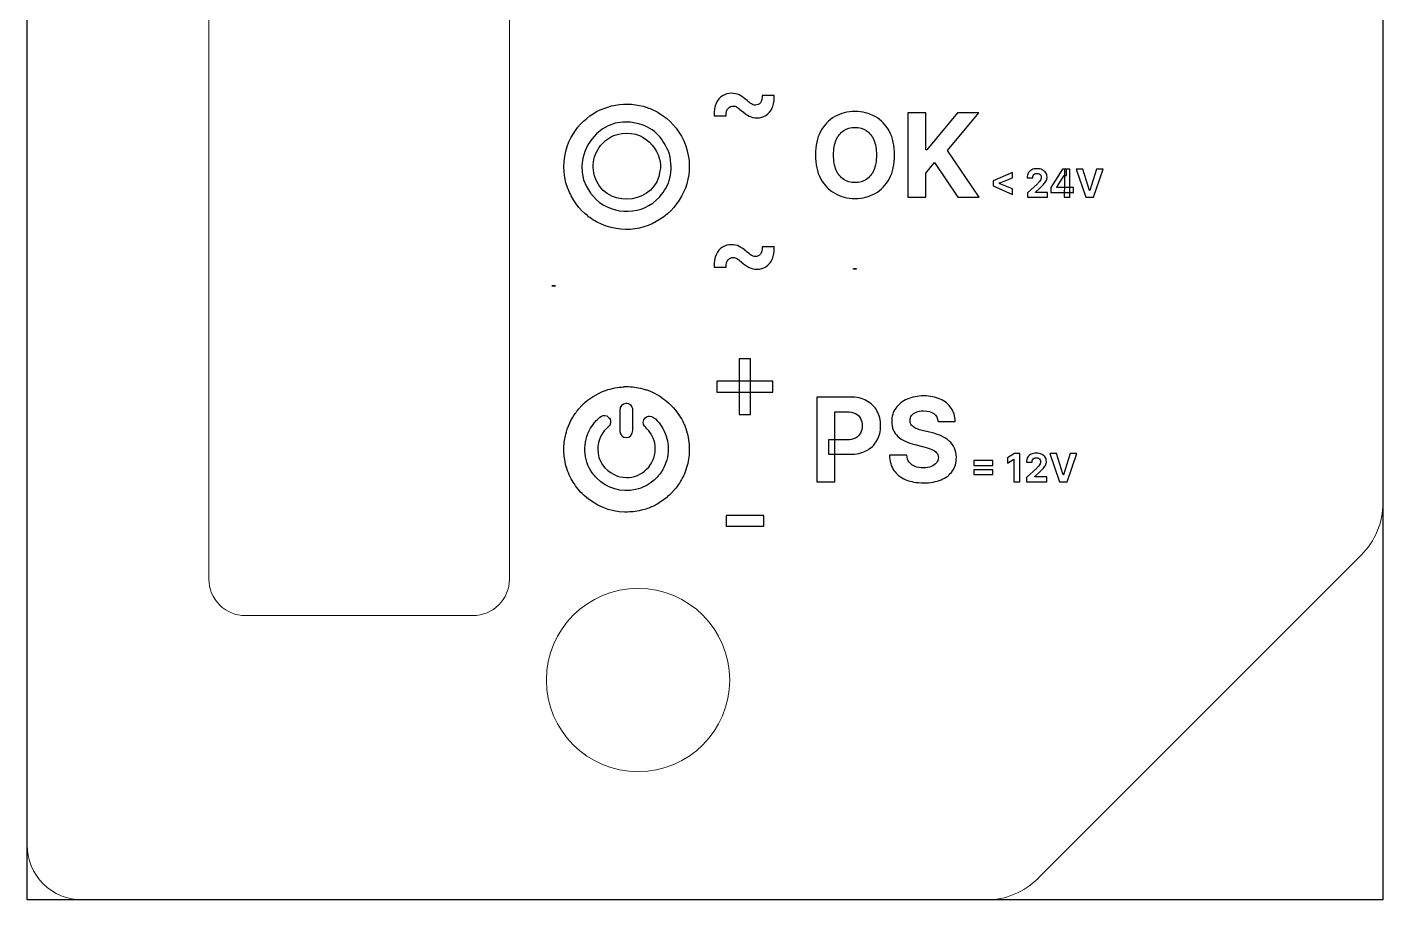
# Model space of a CAD drawing. Header units: millimetres. Extents: x -18 to 18, y -61 to 61.
# Drawn here: x -18.5 to 18.5, y -61 to -37.18 of the extents above; entities that cross this region are included whole.
import ezdxf

# ---------------------------------------------------------------- set-up
doc = ezdxf.new("R2010")
doc.units = ezdxf.units.MM
doc.header["$MEASUREMENT"] = 0
doc.header["$XCLIPFRAME"] = 0
doc.layers.add('Layer 1', color=7, linetype='Continuous')
picture_1 = doc.add_image_def('image3.jpg', size_in_pixel=(340, 70))
picture_2 = doc.add_image_def('image25.jpg', size_in_pixel=(515, 7))

msp = doc.modelspace()

# ---------------------------------------------------------------- linework, layer by layer
at = {"layer": 'Layer 1', "color": 2}
msp.add_open_spline([(18.4995, 61.0002), (18.4995, 61.0002), (-18.4996, 61.0002), (-18.4996, 61.0002), (-18.4996, 61.0002), (-18.4996, 61.0002), (-18.4996, -61.0002), (-18.4996, -61.0002), (-18.4996, -61.0002), (-18.4996, -61.0002), (18.4995, -61.0002), (18.4995, -61.0002), (18.4995, -61.0002), (18.4995, -61.0002), (18.4995, 61.0002), (18.4995, 61.0002)], degree=3, knots=[0, 0, 0, 0, 0.2, 0.2, 0.2, 0.2, 0.4, 0.4, 0.4, 0.4, 0.6, 0.6, 0.6, 0.6, 1, 1, 1, 1], dxfattribs=at)
at = {"layer": 'Layer 1', "lineweight": 5}
for points in [[(-18.4996, 59.5009), (-18.4996, 59.5009), (-18.4996, -59.4974), (-18.4996, -59.4974)], [(18.4995, -50.17), (18.4995, -50.17), (18.4995, 50.1733), (18.4995, 50.1733)], [(-13.5396, -21.3518), (-13.5396, -21.3518), (-13.5396, -52.2444), (-13.5396, -52.2444)], [(-5.3376, -52.2444), (-5.3376, -52.2444), (-5.3376, -21.3518), (-5.3376, -21.3518)], [(17.9139, -51.5846), (18.2878, -51.2106), (18.4995, -50.6992), (18.4995, -50.17)], [(9.0875, -60.4146), (9.0875, -60.4146), (17.9141, -51.5846), (17.9141, -51.5846)], [(-6.3356, -53.2426), (-5.7818, -53.2426), (-5.3372, -52.7946), (-5.3372, -52.2444)], [(-12.5375, -53.2426), (-12.5375, -53.2426), (-6.3356, -53.2426), (-6.3356, -53.2426)], [(7.673, -61.0002), (8.2022, -61.0002), (8.7137, -60.7886), (9.0877, -60.4146)], [(-17.0003, -61.0002), (-17.0003, -61.0002), (7.6729, -61.0002), (7.6729, -61.0002)]]:
    msp.add_open_spline(points, degree=3, dxfattribs=at)
at = {"layer": 'Layer 1'}
for points, knots in [([(-1.2758, -39.5126), (-1.3607, -39.4597), (-1.4739, -39.4102), (-1.58, -39.375), (-1.58, -39.375), (-2.132, -39.181), (-2.7795, -39.2974), (-3.2288, -39.671), (-3.2288, -39.671), (-3.4659, -39.8685), (-3.6392, -40.1014), (-3.7596, -40.4361), (-3.7596, -40.4361), (-3.8835, -40.7818), (-3.8799, -41.212), (-3.7526, -41.5608), (-3.7526, -41.5608), (-3.6535, -41.8396), (-3.4128, -42.2061), (-3.2042, -42.3189), (-3.2042, -42.3189), (-3.1899, -42.3436), (-3.2218, -42.3118), (-3.1758, -42.3542), (-3.1758, -42.3542), (-3.1015, -42.4213), (-2.9175, -42.5161), (-2.8255, -42.5585), (-2.8255, -42.5585), (-1.4138, -43.1754), (0.051, -41.723), (-0.5787, -40.2845), (-0.5787, -40.2845), (-0.752, -39.9356), (-0.936, -39.7169), (-1.2758, -39.5126)], [0, 0, 0, 0, 0.1, 0.1, 0.1, 0.1, 0.2, 0.2, 0.2, 0.2, 0.3, 0.3, 0.3, 0.3, 0.4, 0.4, 0.4, 0.4, 0.5, 0.5, 0.5, 0.5, 0.6, 0.6, 0.6, 0.6, 0.7, 0.7, 0.7, 0.7, 0.8, 0.8, 0.8, 0.8, 1, 1, 1, 1]), ([(0.2528, -39.6014), (0.249, -39.4646), (0.267, -39.351), (0.3069, -39.26), (0.3069, -39.26), (0.3474, -39.169), (0.4038, -39.1009), (0.476, -39.0557), (0.476, -39.0557), (0.5489, -39.0098), (0.6324, -38.9869), (0.7264, -38.9869), (0.7264, -38.9869), (0.7992, -38.9869), (0.8676, -39.0025), (0.9314, -39.0332), (0.9314, -39.0332), (0.9953, -39.0636), (1.0686, -39.115), (1.1513, -39.1877), (1.1513, -39.1877), (1.1988, -39.2282), (1.2378, -39.2589), (1.2686, -39.279), (1.2686, -39.279), (1.2994, -39.2996), (1.3348, -39.3094), (1.3746, -39.3094), (1.3746, -39.3094), (1.4317, -39.3094), (1.478, -39.2878), (1.5133, -39.2441), (1.5133, -39.2441), (1.5494, -39.1997), (1.5662, -39.133), (1.564, -39.0434), (1.564, -39.0434), (1.564, -39.0434), (1.891, -39.0434), (1.891, -39.0434), (1.891, -39.0434), (1.8948, -39.1796), (1.876, -39.2928), (1.8346, -39.3838), (1.8346, -39.3838), (1.794, -39.4749), (1.7373, -39.5433), (1.6644, -39.5892), (1.6644, -39.5892), (1.5914, -39.6342), (1.5092, -39.6569), (1.4174, -39.6569), (1.4174, -39.6569), (1.3422, -39.6569), (1.2724, -39.641), (1.2077, -39.6096), (1.2077, -39.6096), (1.143, -39.5778), (1.0705, -39.527), (0.9901, -39.4572), (0.9901, -39.4572), (0.9405, -39.4134), (0.9006, -39.3824), (0.8706, -39.3637), (0.8706, -39.3637), (0.8413, -39.345), (0.807, -39.3354), (0.768, -39.3354), (0.768, -39.3354), (0.7132, -39.3354), (0.6673, -39.356), (0.6305, -39.3976), (0.6305, -39.3976), (0.5944, -39.4381), (0.577, -39.5062), (0.5786, -39.6014), (0.5786, -39.6014), (0.5786, -39.6014), (0.2528, -39.6014), (0.2528, -39.6014)], [0, 0, 0, 0, 0.047619, 0.047619, 0.047619, 0.047619, 0.0952381, 0.0952381, 0.0952381, 0.0952381, 0.1428571, 0.1428571, 0.1428571, 0.1428571, 0.1904762, 0.1904762, 0.1904762, 0.1904762, 0.2380952, 0.2380952, 0.2380952, 0.2380952, 0.2857143, 0.2857143, 0.2857143, 0.2857143, 0.3333333, 0.3333333, 0.3333333, 0.3333333, 0.3809524, 0.3809524, 0.3809524, 0.3809524, 0.4285714, 0.4285714, 0.4285714, 0.4285714, 0.4761905, 0.4761905, 0.4761905, 0.4761905, 0.5238095, 0.5238095, 0.5238095, 0.5238095, 0.5714286, 0.5714286, 0.5714286, 0.5714286, 0.6190476, 0.6190476, 0.6190476, 0.6190476, 0.6666667, 0.6666667, 0.6666667, 0.6666667, 0.7142857, 0.7142857, 0.7142857, 0.7142857, 0.7619048, 0.7619048, 0.7619048, 0.7619048, 0.8095238, 0.8095238, 0.8095238, 0.8095238, 0.8571429, 0.8571429, 0.8571429, 0.8571429, 0.9047619, 0.9047619, 0.9047619, 0.9047619, 1, 1, 1, 1]), ([(-2.9706, -41.8854), (-3.9011, -41.0249), (-3.0414, -39.4668), (-1.803, -39.8192), (-1.803, -39.8192), (-1.3394, -39.9497), (-1.1448, -40.2386), (-0.975, -40.6196), (-0.975, -40.6196), (-0.8511, -41.1554), (-0.9574, -41.4973), (-1.2439, -41.8184), (-1.2439, -41.8184), (-1.6932, -42.3189), (-2.4859, -42.333), (-2.9706, -41.8854)], [0, 0, 0, 0, 0.2, 0.2, 0.2, 0.2, 0.4, 0.4, 0.4, 0.4, 0.6, 0.6, 0.6, 0.6, 1, 1, 1, 1]), ([(5.1749, -40.6708), (5.1749, -40.9226), (5.1271, -41.1368), (5.0317, -41.3136), (5.0317, -41.3136), (4.937, -41.49), (4.8077, -41.625), (4.6438, -41.7181), (4.6438, -41.7181), (4.4807, -41.8106), (4.2973, -41.8568), (4.0937, -41.8568), (4.0937, -41.8568), (3.8885, -41.8568), (3.7044, -41.8102), (3.5412, -41.717), (3.5412, -41.717), (3.3781, -41.624), (3.2492, -41.4889), (3.1545, -41.3121), (3.1545, -41.3121), (3.0598, -41.1357), (3.0124, -40.922), (3.0124, -40.6708), (3.0124, -40.6708), (3.0124, -40.4189), (3.0598, -40.2048), (3.1545, -40.028), (3.1545, -40.028), (3.2492, -39.8513), (3.3781, -39.7169), (3.5412, -39.6244), (3.5412, -39.6244), (3.7044, -39.5313), (3.8885, -39.4848), (4.0937, -39.4848), (4.0937, -39.4848), (4.2973, -39.4848), (4.4807, -39.5313), (4.6438, -39.6244), (4.6438, -39.6244), (4.8077, -39.7169), (4.937, -39.8513), (5.0317, -40.028), (5.0317, -40.028), (5.1271, -40.2048), (5.1749, -40.4189), (5.1749, -40.6708)], [0, 0, 0, 0, 0.0769231, 0.0769231, 0.0769231, 0.0769231, 0.1538462, 0.1538462, 0.1538462, 0.1538462, 0.2307692, 0.2307692, 0.2307692, 0.2307692, 0.3076923, 0.3076923, 0.3076923, 0.3076923, 0.3846154, 0.3846154, 0.3846154, 0.3846154, 0.4615385, 0.4615385, 0.4615385, 0.4615385, 0.5384615, 0.5384615, 0.5384615, 0.5384615, 0.6153846, 0.6153846, 0.6153846, 0.6153846, 0.6923077, 0.6923077, 0.6923077, 0.6923077, 0.7692308, 0.7692308, 0.7692308, 0.7692308, 0.8461538, 0.8461538, 0.8461538, 0.8461538, 1, 1, 1, 1]), ([(5.5366, -41.8254), (5.5366, -41.8254), (5.5366, -39.5161), (5.5366, -39.5161), (5.5366, -39.5161), (5.5366, -39.5161), (6.0247, -39.5161), (6.0247, -39.5161), (6.0247, -39.5161), (6.0247, -39.5161), (6.0247, -40.5342), (6.0247, -40.5342), (6.0247, -40.5342), (6.0247, -40.5342), (6.0551, -40.5342), (6.0551, -40.5342), (6.0551, -40.5342), (6.0551, -40.5342), (6.8862, -39.5161), (6.8862, -39.5161), (6.8862, -39.5161), (6.8862, -39.5161), (7.4713, -39.5161), (7.4713, -39.5161), (7.4713, -39.5161), (7.4713, -39.5161), (6.6145, -40.5501), (6.6145, -40.5501), (6.6145, -40.5501), (6.6145, -40.5501), (7.4815, -41.8254), (7.4815, -41.8254), (7.4815, -41.8254), (7.4815, -41.8254), (6.8974, -41.8254), (6.8974, -41.8254), (6.8974, -41.8254), (6.8974, -41.8254), (6.2649, -40.8761), (6.2649, -40.8761), (6.2649, -40.8761), (6.2649, -40.8761), (6.0247, -41.1692), (6.0247, -41.1692), (6.0247, -41.1692), (6.0247, -41.1692), (6.0247, -41.8254), (6.0247, -41.8254), (6.0247, -41.8254), (6.0247, -41.8254), (5.5366, -41.8254), (5.5366, -41.8254)], [0, 0, 0, 0, 0.0714286, 0.0714286, 0.0714286, 0.0714286, 0.1428571, 0.1428571, 0.1428571, 0.1428571, 0.2142857, 0.2142857, 0.2142857, 0.2142857, 0.2857143, 0.2857143, 0.2857143, 0.2857143, 0.3571429, 0.3571429, 0.3571429, 0.3571429, 0.4285714, 0.4285714, 0.4285714, 0.4285714, 0.5, 0.5, 0.5, 0.5, 0.5714286, 0.5714286, 0.5714286, 0.5714286, 0.6428571, 0.6428571, 0.6428571, 0.6428571, 0.7142857, 0.7142857, 0.7142857, 0.7142857, 0.7857143, 0.7857143, 0.7857143, 0.7857143, 0.8571429, 0.8571429, 0.8571429, 0.8571429, 1, 1, 1, 1]), ([(4.6799, -40.6708), (4.6799, -40.5078), (4.6555, -40.3702), (4.6066, -40.258), (4.6066, -40.258), (4.5586, -40.1462), (4.4905, -40.0612), (4.4026, -40.0033), (4.4026, -40.0033), (4.3146, -39.9454), (4.2117, -39.9165), (4.0937, -39.9165), (4.0937, -39.9165), (3.9757, -39.9165), (3.8726, -39.9454), (3.7848, -40.0033), (3.7848, -40.0033), (3.6968, -40.0612), (3.6284, -40.1462), (3.5796, -40.258), (3.5796, -40.258), (3.5314, -40.3702), (3.5074, -40.5078), (3.5074, -40.6708), (3.5074, -40.6708), (3.5074, -40.8337), (3.5314, -40.9713), (3.5796, -41.0836), (3.5796, -41.0836), (3.6284, -41.1953), (3.6968, -41.2804), (3.7848, -41.3382), (3.7848, -41.3382), (3.8726, -41.3961), (3.9757, -41.425), (4.0937, -41.425), (4.0937, -41.425), (4.2117, -41.425), (4.3146, -41.3961), (4.4026, -41.3382), (4.4026, -41.3382), (4.4905, -41.2804), (4.5586, -41.1953), (4.6066, -41.0836), (4.6066, -41.0836), (4.6555, -40.9713), (4.6799, -40.8337), (4.6799, -40.6708)], [0, 0, 0, 0, 0.0769231, 0.0769231, 0.0769231, 0.0769231, 0.1538462, 0.1538462, 0.1538462, 0.1538462, 0.2307692, 0.2307692, 0.2307692, 0.2307692, 0.3076923, 0.3076923, 0.3076923, 0.3076923, 0.3846154, 0.3846154, 0.3846154, 0.3846154, 0.4615385, 0.4615385, 0.4615385, 0.4615385, 0.5384615, 0.5384615, 0.5384615, 0.5384615, 0.6153846, 0.6153846, 0.6153846, 0.6153846, 0.6923077, 0.6923077, 0.6923077, 0.6923077, 0.7692308, 0.7692308, 0.7692308, 0.7692308, 0.8461538, 0.8461538, 0.8461538, 0.8461538, 1, 1, 1, 1]), ([(-1.2298, -41.1061), (-1.1342, -40.6972), (-1.534, -39.978), (-2.2735, -40.0837), (-2.2735, -40.0837), (-2.4964, -40.1154), (-2.6344, -40.2037), (-2.7583, -40.3197), (-2.7583, -40.3197), (-3.0166, -40.5526), (-3.1582, -40.9861), (-2.9564, -41.3914), (-2.9564, -41.3914), (-2.585, -42.1602), (-1.3288, -41.9802), (-1.2298, -41.1061)], [0, 0, 0, 0, 0.2, 0.2, 0.2, 0.2, 0.4, 0.4, 0.4, 0.4, 0.6, 0.6, 0.6, 0.6, 1, 1, 1, 1]), ([(8.7965, -41.8254), (8.7965, -41.8254), (8.7965, -41.708), (8.7965, -41.708), (8.7965, -41.708), (8.7965, -41.708), (9.0705, -41.4542), (9.0705, -41.4542), (9.0705, -41.4542), (9.0938, -41.4317), (9.1133, -41.4116), (9.1291, -41.3936), (9.1291, -41.3936), (9.1451, -41.3753), (9.1573, -41.3576), (9.1655, -41.3404), (9.1655, -41.3404), (9.1738, -41.323), (9.1779, -41.304), (9.1779, -41.2836), (9.1779, -41.2836), (9.1779, -41.2613), (9.1729, -41.2416), (9.1625, -41.2253), (9.1625, -41.2253), (9.1522, -41.2088), (9.1382, -41.1964), (9.1205, -41.1876), (9.1205, -41.1876), (9.1026, -41.1784), (9.0825, -41.1738), (9.0599, -41.1738), (9.0599, -41.1738), (9.0363, -41.1738), (9.0158, -41.1788), (8.9983, -41.1882), (8.9983, -41.1882), (8.9807, -41.1978), (8.9673, -41.2116), (8.9577, -41.2292), (8.9577, -41.2292), (8.9482, -41.2469), (8.9434, -41.268), (8.9434, -41.2928), (8.9434, -41.2928), (8.9434, -41.2928), (8.789, -41.2928), (8.789, -41.2928), (8.789, -41.2928), (8.789, -41.2422), (8.8003, -41.1985), (8.8231, -41.1614), (8.8231, -41.1614), (8.8459, -41.1244), (8.8779, -41.0958), (8.919, -41.0754), (8.919, -41.0754), (8.9601, -41.0553), (9.0074, -41.045), (9.0611, -41.045), (9.0611, -41.045), (9.1162, -41.045), (9.1642, -41.0549), (9.205, -41.0744), (9.205, -41.0744), (9.2461, -41.0937), (9.2781, -41.1205), (9.3009, -41.1548), (9.3009, -41.1548), (9.3237, -41.189), (9.335, -41.2285), (9.335, -41.2729), (9.335, -41.2729), (9.335, -41.3018), (9.3293, -41.3305), (9.3178, -41.3586), (9.3178, -41.3586), (9.3065, -41.3873), (9.2863, -41.4186), (9.2573, -41.4532), (9.2573, -41.4532), (9.2282, -41.4874), (9.1873, -41.5288), (9.1343, -41.5766), (9.1343, -41.5766), (9.1343, -41.5766), (9.0219, -41.6872), (9.0219, -41.6872), (9.0219, -41.6872), (9.0219, -41.6872), (9.0219, -41.6921), (9.0219, -41.6921), (9.0219, -41.6921), (9.0219, -41.6921), (9.3451, -41.6921), (9.3451, -41.6921), (9.3451, -41.6921), (9.3451, -41.6921), (9.3451, -41.8254), (9.3451, -41.8254), (9.3451, -41.8254), (9.3451, -41.8254), (8.7965, -41.8254), (8.7965, -41.8254)], [0, 0, 0, 0, 0.037037, 0.037037, 0.037037, 0.037037, 0.0740741, 0.0740741, 0.0740741, 0.0740741, 0.1111111, 0.1111111, 0.1111111, 0.1111111, 0.1481481, 0.1481481, 0.1481481, 0.1481481, 0.1851852, 0.1851852, 0.1851852, 0.1851852, 0.2222222, 0.2222222, 0.2222222, 0.2222222, 0.2592593, 0.2592593, 0.2592593, 0.2592593, 0.2962963, 0.2962963, 0.2962963, 0.2962963, 0.3333333, 0.3333333, 0.3333333, 0.3333333, 0.3703704, 0.3703704, 0.3703704, 0.3703704, 0.4074074, 0.4074074, 0.4074074, 0.4074074, 0.4444444, 0.4444444, 0.4444444, 0.4444444, 0.4814815, 0.4814815, 0.4814815, 0.4814815, 0.5185185, 0.5185185, 0.5185185, 0.5185185, 0.5555556, 0.5555556, 0.5555556, 0.5555556, 0.5925926, 0.5925926, 0.5925926, 0.5925926, 0.6296296, 0.6296296, 0.6296296, 0.6296296, 0.6666667, 0.6666667, 0.6666667, 0.6666667, 0.7037037, 0.7037037, 0.7037037, 0.7037037, 0.7407407, 0.7407407, 0.7407407, 0.7407407, 0.7777778, 0.7777778, 0.7777778, 0.7777778, 0.8148148, 0.8148148, 0.8148148, 0.8148148, 0.8518519, 0.8518519, 0.8518519, 0.8518519, 0.8888889, 0.8888889, 0.8888889, 0.8888889, 0.9259259, 0.9259259, 0.9259259, 0.9259259, 1, 1, 1, 1]), ([(9.435, -41.69), (9.435, -41.69), (9.435, -41.5618), (9.435, -41.5618), (9.435, -41.5618), (9.435, -41.5618), (9.7562, -41.0557), (9.7562, -41.0557), (9.7562, -41.0557), (9.7562, -41.0557), (9.8667, -41.0557), (9.8667, -41.0557), (9.8667, -41.0557), (9.8667, -41.0557), (9.8667, -41.233), (9.8667, -41.233), (9.8667, -41.233), (9.8667, -41.233), (9.8014, -41.233), (9.8014, -41.233), (9.8014, -41.233), (9.8014, -41.233), (9.5987, -41.5534), (9.5987, -41.5534), (9.5987, -41.5534), (9.5987, -41.5534), (9.5987, -41.5594), (9.5987, -41.5594), (9.5987, -41.5594), (9.5987, -41.5594), (10.0554, -41.5594), (10.0554, -41.5594), (10.0554, -41.5594), (10.0554, -41.5594), (10.0554, -41.69), (10.0554, -41.69), (10.0554, -41.69), (10.0554, -41.69), (9.435, -41.69), (9.435, -41.69)], [0, 0, 0, 0, 0.0909091, 0.0909091, 0.0909091, 0.0909091, 0.1818182, 0.1818182, 0.1818182, 0.1818182, 0.2727273, 0.2727273, 0.2727273, 0.2727273, 0.3636364, 0.3636364, 0.3636364, 0.3636364, 0.4545455, 0.4545455, 0.4545455, 0.4545455, 0.5454545, 0.5454545, 0.5454545, 0.5454545, 0.6363636, 0.6363636, 0.6363636, 0.6363636, 0.7272727, 0.7272727, 0.7272727, 0.7272727, 0.8181818, 0.8181818, 0.8181818, 0.8181818, 1, 1, 1, 1]), ([(9.8043, -41.8254), (9.8043, -41.8254), (9.8043, -41.6508), (9.8043, -41.6508), (9.8043, -41.6508), (9.8043, -41.6508), (9.8074, -41.594), (9.8074, -41.594), (9.8074, -41.594), (9.8074, -41.594), (9.8074, -41.0557), (9.8074, -41.0557), (9.8074, -41.0557), (9.8074, -41.0557), (9.9599, -41.0557), (9.9599, -41.0557), (9.9599, -41.0557), (9.9599, -41.0557), (9.9599, -41.8254), (9.9599, -41.8254), (9.9599, -41.8254), (9.9599, -41.8254), (9.8043, -41.8254), (9.8043, -41.8254)], [0, 0, 0, 0, 0.1428571, 0.1428571, 0.1428571, 0.1428571, 0.2857143, 0.2857143, 0.2857143, 0.2857143, 0.4285714, 0.4285714, 0.4285714, 0.4285714, 0.5714286, 0.5714286, 0.5714286, 0.5714286, 0.7142857, 0.7142857, 0.7142857, 0.7142857, 1, 1, 1, 1]), ([(10.3074, -41.0557), (10.3074, -41.0557), (10.4934, -41.6402), (10.4934, -41.6402), (10.4934, -41.6402), (10.4934, -41.6402), (10.5006, -41.6402), (10.5006, -41.6402), (10.5006, -41.6402), (10.5006, -41.6402), (10.687, -41.0557), (10.687, -41.0557), (10.687, -41.0557), (10.687, -41.0557), (10.8674, -41.0557), (10.8674, -41.0557), (10.8674, -41.0557), (10.8674, -41.0557), (10.6021, -41.8254), (10.6021, -41.8254), (10.6021, -41.8254), (10.6021, -41.8254), (10.3923, -41.8254), (10.3923, -41.8254), (10.3923, -41.8254), (10.3923, -41.8254), (10.1266, -41.0557), (10.1266, -41.0557), (10.1266, -41.0557), (10.1266, -41.0557), (10.3074, -41.0557), (10.3074, -41.0557)], [0, 0, 0, 0, 0.1111111, 0.1111111, 0.1111111, 0.1111111, 0.2222222, 0.2222222, 0.2222222, 0.2222222, 0.3333333, 0.3333333, 0.3333333, 0.3333333, 0.4444444, 0.4444444, 0.4444444, 0.4444444, 0.5555556, 0.5555556, 0.5555556, 0.5555556, 0.6666667, 0.6666667, 0.6666667, 0.6666667, 0.7777778, 0.7777778, 0.7777778, 0.7777778, 1, 1, 1, 1]), ([(7.8649, -41.5114), (7.8649, -41.5114), (7.8649, -41.3792), (7.8649, -41.3792), (7.8649, -41.3792), (7.8649, -41.3792), (8.3941, -41.1464), (8.3941, -41.1464), (8.3941, -41.1464), (8.3941, -41.1464), (8.3941, -41.2984), (8.3941, -41.2984), (8.3941, -41.2984), (8.3941, -41.2984), (8.0318, -41.4437), (8.0318, -41.4437), (8.0318, -41.4437), (8.0318, -41.4437), (8.0367, -41.436), (8.0367, -41.436), (8.0367, -41.436), (8.0367, -41.436), (8.0367, -41.4546), (8.0367, -41.4546), (8.0367, -41.4546), (8.0367, -41.4546), (8.0318, -41.4469), (8.0318, -41.4469), (8.0318, -41.4469), (8.0318, -41.4469), (8.3941, -41.5922), (8.3941, -41.5922), (8.3941, -41.5922), (8.3941, -41.5922), (8.3941, -41.7446), (8.3941, -41.7446), (8.3941, -41.7446), (8.3941, -41.7446), (7.8649, -41.5114), (7.8649, -41.5114)], [0, 0, 0, 0, 0.0909091, 0.0909091, 0.0909091, 0.0909091, 0.1818182, 0.1818182, 0.1818182, 0.1818182, 0.2727273, 0.2727273, 0.2727273, 0.2727273, 0.3636364, 0.3636364, 0.3636364, 0.3636364, 0.4545455, 0.4545455, 0.4545455, 0.4545455, 0.5454545, 0.5454545, 0.5454545, 0.5454545, 0.6363636, 0.6363636, 0.6363636, 0.6363636, 0.7272727, 0.7272727, 0.7272727, 0.7272727, 0.8181818, 0.8181818, 0.8181818, 0.8181818, 1, 1, 1, 1]), ([(0.2528, -43.7329), (0.249, -43.596), (0.267, -43.4821), (0.3069, -43.3914), (0.3069, -43.3914), (0.3474, -43.3004), (0.4038, -43.2322), (0.476, -43.1872), (0.476, -43.1872), (0.5489, -43.1413), (0.6324, -43.1184), (0.7264, -43.1184), (0.7264, -43.1184), (0.7992, -43.1184), (0.8676, -43.1338), (0.9314, -43.1645), (0.9314, -43.1645), (0.9953, -43.1949), (1.0686, -43.2461), (1.1513, -43.319), (1.1513, -43.319), (1.1988, -43.3596), (1.2378, -43.39), (1.2686, -43.4104), (1.2686, -43.4104), (1.2994, -43.4309), (1.3348, -43.4408), (1.3746, -43.4408), (1.3746, -43.4408), (1.4317, -43.4408), (1.478, -43.4193), (1.5133, -43.3756), (1.5133, -43.3756), (1.5494, -43.331), (1.5662, -43.2644), (1.564, -43.1748), (1.564, -43.1748), (1.564, -43.1748), (1.891, -43.1748), (1.891, -43.1748), (1.891, -43.1748), (1.8948, -43.3109), (1.876, -43.4242), (1.8346, -43.5152), (1.8346, -43.5152), (1.794, -43.6062), (1.7373, -43.6746), (1.6644, -43.7205), (1.6644, -43.7205), (1.5914, -43.7657), (1.5092, -43.7882), (1.4174, -43.7882), (1.4174, -43.7882), (1.3422, -43.7882), (1.2724, -43.7724), (1.2077, -43.7406), (1.2077, -43.7406), (1.143, -43.7092), (1.0705, -43.6585), (0.9901, -43.5886), (0.9901, -43.5886), (0.9405, -43.5449), (0.9006, -43.5138), (0.8706, -43.495), (0.8706, -43.495), (0.8413, -43.4761), (0.807, -43.4669), (0.768, -43.4669), (0.768, -43.4669), (0.7132, -43.4669), (0.6673, -43.4873), (0.6305, -43.5289), (0.6305, -43.5289), (0.5944, -43.5696), (0.577, -43.6373), (0.5786, -43.7329), (0.5786, -43.7329), (0.5786, -43.7329), (0.2528, -43.7329), (0.2528, -43.7329)], [0, 0, 0, 0, 0.047619, 0.047619, 0.047619, 0.047619, 0.0952381, 0.0952381, 0.0952381, 0.0952381, 0.1428571, 0.1428571, 0.1428571, 0.1428571, 0.1904762, 0.1904762, 0.1904762, 0.1904762, 0.2380952, 0.2380952, 0.2380952, 0.2380952, 0.2857143, 0.2857143, 0.2857143, 0.2857143, 0.3333333, 0.3333333, 0.3333333, 0.3333333, 0.3809524, 0.3809524, 0.3809524, 0.3809524, 0.4285714, 0.4285714, 0.4285714, 0.4285714, 0.4761905, 0.4761905, 0.4761905, 0.4761905, 0.5238095, 0.5238095, 0.5238095, 0.5238095, 0.5714286, 0.5714286, 0.5714286, 0.5714286, 0.6190476, 0.6190476, 0.6190476, 0.6190476, 0.6666667, 0.6666667, 0.6666667, 0.6666667, 0.7142857, 0.7142857, 0.7142857, 0.7142857, 0.7619048, 0.7619048, 0.7619048, 0.7619048, 0.8095238, 0.8095238, 0.8095238, 0.8095238, 0.8571429, 0.8571429, 0.8571429, 0.8571429, 0.9047619, 0.9047619, 0.9047619, 0.9047619, 1, 1, 1, 1]), ([(0.9354, -47.7542), (0.9354, -47.7542), (0.9354, -46.2298), (0.9354, -46.2298), (0.9354, -46.2298), (0.9354, -46.2298), (1.2388, -46.2298), (1.2388, -46.2298), (1.2388, -46.2298), (1.2388, -46.2298), (1.2388, -47.7542), (1.2388, -47.7542), (1.2388, -47.7542), (1.2388, -47.7542), (0.9354, -47.7542), (0.9354, -47.7542)], [0, 0, 0, 0, 0.2, 0.2, 0.2, 0.2, 0.4, 0.4, 0.4, 0.4, 0.6, 0.6, 0.6, 0.6, 1, 1, 1, 1]), ([(0.3256, -47.1432), (0.3256, -47.1432), (0.3256, -46.8398), (0.3256, -46.8398), (0.3256, -46.8398), (0.3256, -46.8398), (1.8498, -46.8398), (1.8498, -46.8398), (1.8498, -46.8398), (1.8498, -46.8398), (1.8498, -47.1432), (1.8498, -47.1432), (1.8498, -47.1432), (1.8498, -47.1432), (0.3256, -47.1432), (0.3256, -47.1432)], [0, 0, 0, 0, 0.2, 0.2, 0.2, 0.2, 0.4, 0.4, 0.4, 0.4, 0.6, 0.6, 0.6, 0.6, 1, 1, 1, 1]), ([(-2.218, -47.0006), (-2.3791, -47.0081), (-2.5438, -47.0373), (-2.7158, -47.096), (-2.7158, -47.096), (-2.939, -47.1728), (-3.1879, -47.3301), (-3.3526, -47.4984), (-3.3526, -47.4984), (-3.3526, -47.4984), (-3.4514, -47.6081), (-3.4514, -47.6081), (-3.4514, -47.6081), (-3.466, -47.6265), (-3.4807, -47.6409), (-3.4954, -47.6632), (-3.4954, -47.6632), (-3.5136, -47.6886), (-3.5246, -47.696), (-3.5392, -47.7253), (-3.5392, -47.7253), (-3.5539, -47.751), (-3.5648, -47.7581), (-3.5795, -47.7838), (-3.5795, -47.7838), (-3.6747, -47.9376), (-3.7624, -48.1094), (-3.7991, -48.289), (-3.7991, -48.289), (-3.8247, -48.4061), (-3.8503, -48.5193), (-3.8503, -48.6588), (-3.8503, -48.6588), (-3.8503, -48.8746), (-3.8467, -48.9109), (-3.8027, -49.116), (-3.8027, -49.116), (-3.7735, -49.2624), (-3.6966, -49.4309), (-3.6234, -49.559), (-3.6234, -49.559), (-3.5575, -49.6722), (-3.4404, -49.8261), (-3.3526, -49.9138), (-3.3526, -49.9138), (-3.3306, -49.9357), (-3.3196, -49.9432), (-3.2978, -49.9616), (-3.2978, -49.9616), (-3.0012, -50.236), (-2.5914, -50.4152), (-2.1887, -50.4152), (-2.1887, -50.4152), (-1.9728, -50.4152), (-1.9362, -50.4117), (-1.7312, -50.3676), (-1.7312, -50.3676), (-1.6838, -50.3566), (-1.6215, -50.3382), (-1.5703, -50.32), (-1.5703, -50.32), (-1.4751, -50.2872), (-1.3726, -50.236), (-1.2884, -50.1884), (-1.2884, -50.1884), (-1.1896, -50.1298), (-1.0688, -50.0454), (-0.9883, -49.965), (-0.9883, -49.965), (-0.9664, -49.9466), (-0.9518, -49.9357), (-0.9298, -49.9138), (-0.9298, -49.9138), (-0.9078, -49.892), (-0.9006, -49.881), (-0.8822, -49.8589), (-0.8822, -49.8589), (-0.8603, -49.837), (-0.853, -49.8261), (-0.831, -49.8042), (-0.831, -49.8042), (-0.7871, -49.7492), (-0.7395, -49.6906), (-0.6992, -49.6285), (-0.6992, -49.6285), (-0.6151, -49.4892), (-0.5455, -49.365), (-0.5016, -49.2037), (-0.5016, -49.2037), (-0.4576, -49.0464), (-0.432, -48.9), (-0.4284, -48.7536), (-0.4284, -48.7536), (-0.4284, -48.7536), (-0.4284, -48.6294), (-0.4284, -48.6294), (-0.4284, -48.6294), (-0.4356, -48.4682), (-0.465, -48.3034), (-0.5235, -48.1317), (-0.5235, -48.1317), (-0.5419, -48.0766), (-0.5638, -48.0364), (-0.5858, -47.9853), (-0.5858, -47.9853), (-0.6114, -47.9228), (-0.659, -47.846), (-0.6955, -47.7873), (-0.6955, -47.7873), (-0.6955, -47.7873), (-0.7395, -47.7253), (-0.7395, -47.7253), (-0.7395, -47.7253), (-0.8274, -47.5937), (-0.97, -47.4473), (-1.0944, -47.352), (-1.0944, -47.352), (-1.2372, -47.2458), (-1.391, -47.1506), (-1.563, -47.092), (-1.563, -47.092), (-1.5922, -47.081), (-1.6106, -47.0737), (-1.6398, -47.0666), (-1.6398, -47.0666), (-1.7971, -47.0225), (-1.9435, -46.9972), (-2.0899, -46.9933), (-2.0899, -46.9933), (-2.0899, -46.9933), (-2.218, -46.9933), (-2.218, -46.9933), (-2.218, -46.9933), (-2.218, -46.9933), (-2.218, -47.0006), (-2.218, -47.0006)], [0, 0, 0, 0, 0.0285714, 0.0285714, 0.0285714, 0.0285714, 0.0571429, 0.0571429, 0.0571429, 0.0571429, 0.0857143, 0.0857143, 0.0857143, 0.0857143, 0.1142857, 0.1142857, 0.1142857, 0.1142857, 0.1428571, 0.1428571, 0.1428571, 0.1428571, 0.1714286, 0.1714286, 0.1714286, 0.1714286, 0.2, 0.2, 0.2, 0.2, 0.2285714, 0.2285714, 0.2285714, 0.2285714, 0.2571429, 0.2571429, 0.2571429, 0.2571429, 0.2857143, 0.2857143, 0.2857143, 0.2857143, 0.3142857, 0.3142857, 0.3142857, 0.3142857, 0.3428571, 0.3428571, 0.3428571, 0.3428571, 0.3714286, 0.3714286, 0.3714286, 0.3714286, 0.4, 0.4, 0.4, 0.4, 0.4285714, 0.4285714, 0.4285714, 0.4285714, 0.4571429, 0.4571429, 0.4571429, 0.4571429, 0.4857143, 0.4857143, 0.4857143, 0.4857143, 0.5142857, 0.5142857, 0.5142857, 0.5142857, 0.5428571, 0.5428571, 0.5428571, 0.5428571, 0.5714286, 0.5714286, 0.5714286, 0.5714286, 0.6, 0.6, 0.6, 0.6, 0.6285714, 0.6285714, 0.6285714, 0.6285714, 0.6571429, 0.6571429, 0.6571429, 0.6571429, 0.6857143, 0.6857143, 0.6857143, 0.6857143, 0.7142857, 0.7142857, 0.7142857, 0.7142857, 0.7428571, 0.7428571, 0.7428571, 0.7428571, 0.7714286, 0.7714286, 0.7714286, 0.7714286, 0.8, 0.8, 0.8, 0.8, 0.8285714, 0.8285714, 0.8285714, 0.8285714, 0.8571429, 0.8571429, 0.8571429, 0.8571429, 0.8857143, 0.8857143, 0.8857143, 0.8857143, 0.9142857, 0.9142857, 0.9142857, 0.9142857, 0.9428571, 0.9428571, 0.9428571, 0.9428571, 1, 1, 1, 1]), ([(3.053, -49.5865), (3.053, -49.5865), (3.053, -47.2772), (3.053, -47.2772), (3.053, -47.2772), (3.053, -47.2772), (3.964, -47.2772), (3.964, -47.2772), (3.964, -47.2772), (4.1392, -47.2772), (4.2883, -47.3108), (4.4115, -47.3778), (4.4115, -47.3778), (4.5349, -47.4437), (4.6289, -47.5358), (4.6935, -47.654), (4.6935, -47.654), (4.7589, -47.7712), (4.7915, -47.9066), (4.7915, -48.0597), (4.7915, -48.0597), (4.7915, -48.2132), (4.7585, -48.3482), (4.6923, -48.4657), (4.6923, -48.4657), (4.6262, -48.5829), (4.5303, -48.6742), (4.4049, -48.7394), (4.4049, -48.7394), (4.2801, -48.8052), (4.129, -48.8376), (3.9516, -48.8376), (3.9516, -48.8376), (3.9516, -48.8376), (3.371, -48.8376), (3.371, -48.8376), (3.371, -48.8376), (3.371, -48.8376), (3.371, -48.4464), (3.371, -48.4464), (3.371, -48.4464), (3.371, -48.4464), (3.8726, -48.4464), (3.8726, -48.4464), (3.8726, -48.4464), (3.9666, -48.4464), (4.0441, -48.4305), (4.1049, -48.398), (4.1049, -48.398), (4.1666, -48.3649), (4.2125, -48.3193), (4.2425, -48.2614), (4.2425, -48.2614), (4.2733, -48.2029), (4.2887, -48.1356), (4.2887, -48.0597), (4.2887, -48.0597), (4.2887, -47.9832), (4.2733, -47.9161), (4.2425, -47.8589), (4.2425, -47.8589), (4.2125, -47.8012), (4.1666, -47.7564), (4.1049, -47.7249), (4.1049, -47.7249), (4.0433, -47.6925), (3.9652, -47.6766), (3.8705, -47.6766), (3.8705, -47.6766), (3.8705, -47.6766), (3.5412, -47.6766), (3.5412, -47.6766), (3.5412, -47.6766), (3.5412, -47.6766), (3.5412, -49.5865), (3.5412, -49.5865), (3.5412, -49.5865), (3.5412, -49.5865), (3.053, -49.5865), (3.053, -49.5865)], [0, 0, 0, 0, 0.047619, 0.047619, 0.047619, 0.047619, 0.0952381, 0.0952381, 0.0952381, 0.0952381, 0.1428571, 0.1428571, 0.1428571, 0.1428571, 0.1904762, 0.1904762, 0.1904762, 0.1904762, 0.2380952, 0.2380952, 0.2380952, 0.2380952, 0.2857143, 0.2857143, 0.2857143, 0.2857143, 0.3333333, 0.3333333, 0.3333333, 0.3333333, 0.3809524, 0.3809524, 0.3809524, 0.3809524, 0.4285714, 0.4285714, 0.4285714, 0.4285714, 0.4761905, 0.4761905, 0.4761905, 0.4761905, 0.5238095, 0.5238095, 0.5238095, 0.5238095, 0.5714286, 0.5714286, 0.5714286, 0.5714286, 0.6190476, 0.6190476, 0.6190476, 0.6190476, 0.6666667, 0.6666667, 0.6666667, 0.6666667, 0.7142857, 0.7142857, 0.7142857, 0.7142857, 0.7619048, 0.7619048, 0.7619048, 0.7619048, 0.8095238, 0.8095238, 0.8095238, 0.8095238, 0.8571429, 0.8571429, 0.8571429, 0.8571429, 0.9047619, 0.9047619, 0.9047619, 0.9047619, 1, 1, 1, 1]), ([(6.3613, -47.9416), (6.3523, -47.8505), (6.3135, -47.7796), (6.2451, -47.7294), (6.2451, -47.7294), (6.1767, -47.679), (6.0839, -47.654), (5.9667, -47.654), (5.9667, -47.654), (5.887, -47.654), (5.8198, -47.6653), (5.7649, -47.6876), (5.7649, -47.6876), (5.7099, -47.7094), (5.6679, -47.7401), (5.6386, -47.7789), (5.6386, -47.7789), (5.6101, -47.8181), (5.5957, -47.8625), (5.5957, -47.9118), (5.5957, -47.9118), (5.5942, -47.9536), (5.6029, -47.9894), (5.6217, -48.0202), (5.6217, -48.0202), (5.6413, -48.0512), (5.6679, -48.0777), (5.7018, -48.1002), (5.7018, -48.1002), (5.7355, -48.1221), (5.7746, -48.1412), (5.819, -48.1577), (5.819, -48.1577), (5.8634, -48.1737), (5.9107, -48.187), (5.961, -48.1984), (5.961, -48.1984), (5.961, -48.1984), (6.1685, -48.2481), (6.1685, -48.2481), (6.1685, -48.2481), (6.2693, -48.2706), (6.3617, -48.3006), (6.4458, -48.3384), (6.4458, -48.3384), (6.5301, -48.3758), (6.603, -48.422), (6.6646, -48.477), (6.6646, -48.477), (6.7262, -48.5317), (6.7739, -48.5962), (6.8078, -48.6708), (6.8078, -48.6708), (6.8423, -48.7452), (6.8601, -48.8305), (6.8607, -48.9268), (6.8607, -48.9268), (6.8601, -49.068), (6.8239, -49.1906), (6.7525, -49.2944), (6.7525, -49.2944), (6.6819, -49.3974), (6.5797, -49.4776), (6.4458, -49.5346), (6.4458, -49.5346), (6.3129, -49.5908), (6.1523, -49.6189), (5.9645, -49.6189), (5.9645, -49.6189), (5.7781, -49.6189), (5.6157, -49.5904), (5.4774, -49.5333), (5.4774, -49.5333), (5.3398, -49.4761), (5.2323, -49.3918), (5.1549, -49.2796), (5.1549, -49.2796), (5.0782, -49.167), (5.0381, -49.0273), (5.0342, -48.8616), (5.0342, -48.8616), (5.0342, -48.8616), (5.5066, -48.8616), (5.5066, -48.8616), (5.5066, -48.8616), (5.5119, -48.9388), (5.5341, -49.0034), (5.5731, -49.0552), (5.5731, -49.0552), (5.613, -49.1064), (5.6661, -49.1452), (5.7322, -49.1713), (5.7322, -49.1713), (5.7991, -49.197), (5.8746, -49.2097), (5.9587, -49.2097), (5.9587, -49.2097), (6.0414, -49.2097), (6.1133, -49.1977), (6.1742, -49.1737), (6.1742, -49.1737), (6.2358, -49.1498), (6.2835, -49.1162), (6.3174, -49.0732), (6.3174, -49.0732), (6.3511, -49.0305), (6.3681, -48.9812), (6.3681, -48.9257), (6.3681, -48.9257), (6.3681, -48.874), (6.3526, -48.8301), (6.3218, -48.7949), (6.3218, -48.7949), (6.2918, -48.7596), (6.2474, -48.7296), (6.1887, -48.7046), (6.1887, -48.7046), (6.1309, -48.6798), (6.0599, -48.6573), (5.9757, -48.6372), (5.9757, -48.6372), (5.9757, -48.6372), (5.7243, -48.5741), (5.7243, -48.5741), (5.7243, -48.5741), (5.5295, -48.5264), (5.3759, -48.4524), (5.2631, -48.3518), (5.2631, -48.3518), (5.1503, -48.2509), (5.0943, -48.1154), (5.0951, -47.9446), (5.0951, -47.9446), (5.0943, -47.805), (5.1315, -47.6829), (5.2067, -47.5781), (5.2067, -47.5781), (5.2827, -47.4737), (5.3867, -47.3922), (5.5191, -47.3337), (5.5191, -47.3337), (5.6514, -47.2752), (5.8017, -47.2458), (5.9701, -47.2458), (5.9701, -47.2458), (6.1414, -47.2458), (6.291, -47.2752), (6.4187, -47.3337), (6.4187, -47.3337), (6.5474, -47.3922), (6.6473, -47.4737), (6.7187, -47.5781), (6.7187, -47.5781), (6.7901, -47.6829), (6.827, -47.804), (6.8293, -47.9416), (6.8293, -47.9416), (6.8293, -47.9416), (6.3613, -47.9416), (6.3613, -47.9416)], [0, 0, 0, 0, 0.0243902, 0.0243902, 0.0243902, 0.0243902, 0.0487805, 0.0487805, 0.0487805, 0.0487805, 0.0731707, 0.0731707, 0.0731707, 0.0731707, 0.097561, 0.097561, 0.097561, 0.097561, 0.1219512, 0.1219512, 0.1219512, 0.1219512, 0.1463415, 0.1463415, 0.1463415, 0.1463415, 0.1707317, 0.1707317, 0.1707317, 0.1707317, 0.195122, 0.195122, 0.195122, 0.195122, 0.2195122, 0.2195122, 0.2195122, 0.2195122, 0.2439024, 0.2439024, 0.2439024, 0.2439024, 0.2682927, 0.2682927, 0.2682927, 0.2682927, 0.2926829, 0.2926829, 0.2926829, 0.2926829, 0.3170732, 0.3170732, 0.3170732, 0.3170732, 0.3414634, 0.3414634, 0.3414634, 0.3414634, 0.3658537, 0.3658537, 0.3658537, 0.3658537, 0.3902439, 0.3902439, 0.3902439, 0.3902439, 0.4146341, 0.4146341, 0.4146341, 0.4146341, 0.4390244, 0.4390244, 0.4390244, 0.4390244, 0.4634146, 0.4634146, 0.4634146, 0.4634146, 0.4878049, 0.4878049, 0.4878049, 0.4878049, 0.5121951, 0.5121951, 0.5121951, 0.5121951, 0.5365854, 0.5365854, 0.5365854, 0.5365854, 0.5609756, 0.5609756, 0.5609756, 0.5609756, 0.5853659, 0.5853659, 0.5853659, 0.5853659, 0.6097561, 0.6097561, 0.6097561, 0.6097561, 0.6341463, 0.6341463, 0.6341463, 0.6341463, 0.6585366, 0.6585366, 0.6585366, 0.6585366, 0.6829268, 0.6829268, 0.6829268, 0.6829268, 0.7073171, 0.7073171, 0.7073171, 0.7073171, 0.7317073, 0.7317073, 0.7317073, 0.7317073, 0.7560976, 0.7560976, 0.7560976, 0.7560976, 0.7804878, 0.7804878, 0.7804878, 0.7804878, 0.804878, 0.804878, 0.804878, 0.804878, 0.8292683, 0.8292683, 0.8292683, 0.8292683, 0.8536585, 0.8536585, 0.8536585, 0.8536585, 0.8780488, 0.8780488, 0.8780488, 0.8780488, 0.902439, 0.902439, 0.902439, 0.902439, 0.9268293, 0.9268293, 0.9268293, 0.9268293, 0.9512195, 0.9512195, 0.9512195, 0.9512195, 1, 1, 1, 1]), ([(-2.928, -48.7025), (-2.928, -48.6146), (-2.9134, -48.5377), (-2.8915, -48.4646), (-2.8915, -48.4646), (-2.8804, -48.4245), (-2.8695, -48.3988), (-2.8512, -48.362), (-2.8512, -48.362), (-2.7743, -48.1937), (-2.6352, -48.0985), (-2.6096, -48.0582), (-2.6096, -48.0582), (-2.5731, -48.0036), (-2.5658, -47.9485), (-2.5914, -47.8826), (-2.5914, -47.8826), (-2.6023, -47.8533), (-2.6134, -47.8498), (-2.6316, -47.8314), (-2.6316, -47.8314), (-2.767, -47.696), (-2.9024, -47.8533), (-2.9756, -47.9266), (-2.9756, -47.9266), (-3.0048, -47.956), (-3.0306, -47.9888), (-3.0562, -48.0254), (-3.0562, -48.0254), (-3.0562, -48.0254), (-3.1256, -48.1278), (-3.1256, -48.1278), (-3.1256, -48.1278), (-3.3452, -48.5084), (-3.327, -48.9917), (-3.078, -49.343), (-3.078, -49.343), (-3.0379, -49.4017), (-3.0012, -49.4454), (-2.95, -49.493), (-2.95, -49.493), (-2.6719, -49.771), (-2.2839, -49.892), (-1.8923, -49.8042), (-1.8923, -49.8042), (-1.6874, -49.7565), (-1.5703, -49.687), (-1.4128, -49.5661), (-1.4128, -49.5661), (-1.3543, -49.5224), (-1.2555, -49.4052), (-1.2079, -49.343), (-1.2079, -49.343), (-1.1896, -49.3173), (-1.1714, -49.2845), (-1.153, -49.2553), (-1.153, -49.2553), (-1.0652, -49.1089), (-1.003, -48.9), (-1.003, -48.695), (-1.003, -48.695), (-1.003, -48.4865), (-1.0542, -48.3218), (-1.1494, -48.1388), (-1.1494, -48.1388), (-1.2043, -48.029), (-1.3872, -47.7948), (-1.5043, -47.7948), (-1.5043, -47.7948), (-1.5483, -47.7948), (-1.6106, -47.8241), (-1.6324, -47.846), (-1.6324, -47.846), (-1.658, -47.8717), (-1.6838, -47.9228), (-1.6838, -47.9744), (-1.6838, -47.9744), (-1.6838, -48.0582), (-1.6288, -48.0985), (-1.5848, -48.1426), (-1.5848, -48.1426), (-1.2848, -48.4425), (-1.2738, -48.9293), (-1.5922, -49.2478), (-1.5922, -49.2478), (-1.7312, -49.3869), (-1.9472, -49.4856), (-2.1448, -49.4746), (-2.1448, -49.4746), (-2.2766, -49.4673), (-2.3644, -49.4489), (-2.4632, -49.4017), (-2.4632, -49.4017), (-2.7451, -49.2772), (-2.928, -49.0172), (-2.928, -48.7025)], [0, 0, 0, 0, 0.04, 0.04, 0.04, 0.04, 0.08, 0.08, 0.08, 0.08, 0.12, 0.12, 0.12, 0.12, 0.16, 0.16, 0.16, 0.16, 0.2, 0.2, 0.2, 0.2, 0.24, 0.24, 0.24, 0.24, 0.28, 0.28, 0.28, 0.28, 0.32, 0.32, 0.32, 0.32, 0.36, 0.36, 0.36, 0.36, 0.4, 0.4, 0.4, 0.4, 0.44, 0.44, 0.44, 0.44, 0.48, 0.48, 0.48, 0.48, 0.52, 0.52, 0.52, 0.52, 0.56, 0.56, 0.56, 0.56, 0.6, 0.6, 0.6, 0.6, 0.64, 0.64, 0.64, 0.64, 0.68, 0.68, 0.68, 0.68, 0.72, 0.72, 0.72, 0.72, 0.76, 0.76, 0.76, 0.76, 0.8, 0.8, 0.8, 0.8, 0.84, 0.84, 0.84, 0.84, 0.88, 0.88, 0.88, 0.88, 0.92, 0.92, 0.92, 0.92, 1, 1, 1, 1]), ([(-2.1448, -48.3838), (-2.2436, -48.3838), (-2.3242, -48.3034), (-2.3242, -48.2156), (-2.3242, -48.2156), (-2.3242, -48.2156), (-2.3242, -47.6265), (-2.3242, -47.6265), (-2.3242, -47.6265), (-2.3242, -47.5386), (-2.2474, -47.4544), (-2.1631, -47.4544), (-2.1631, -47.4544), (-2.101, -47.4544), (-2.0643, -47.4582), (-2.0167, -47.5093), (-2.0167, -47.5093), (-1.9911, -47.5386), (-1.9692, -47.5789), (-1.9692, -47.6338), (-1.9692, -47.6338), (-1.9692, -47.6338), (-1.9692, -48.1864), (-1.9692, -48.1864), (-1.9692, -48.1864), (-1.9728, -48.3034), (-2.0496, -48.3838), (-2.1448, -48.3838)], [0, 0, 0, 0, 0.125, 0.125, 0.125, 0.125, 0.25, 0.25, 0.25, 0.25, 0.375, 0.375, 0.375, 0.375, 0.5, 0.5, 0.5, 0.5, 0.625, 0.625, 0.625, 0.625, 0.75, 0.75, 0.75, 0.75, 1, 1, 1, 1]), ([(8.595, -48.8168), (8.595, -48.8168), (8.595, -49.5865), (8.595, -49.5865), (8.595, -49.5865), (8.595, -49.5865), (8.4322, -49.5865), (8.4322, -49.5865), (8.4322, -49.5865), (8.4322, -49.5865), (8.4322, -48.9713), (8.4322, -48.9713), (8.4322, -48.9713), (8.4322, -48.9713), (8.4277, -48.9713), (8.4277, -48.9713), (8.4277, -48.9713), (8.4277, -48.9713), (8.2514, -49.0817), (8.2514, -49.0817), (8.2514, -49.0817), (8.2514, -49.0817), (8.2514, -48.9374), (8.2514, -48.9374), (8.2514, -48.9374), (8.2514, -48.9374), (8.4419, -48.8168), (8.4419, -48.8168), (8.4419, -48.8168), (8.4419, -48.8168), (8.595, -48.8168), (8.595, -48.8168)], [0, 0, 0, 0, 0.1111111, 0.1111111, 0.1111111, 0.1111111, 0.2222222, 0.2222222, 0.2222222, 0.2222222, 0.3333333, 0.3333333, 0.3333333, 0.3333333, 0.4444444, 0.4444444, 0.4444444, 0.4444444, 0.5555556, 0.5555556, 0.5555556, 0.5555556, 0.6666667, 0.6666667, 0.6666667, 0.6666667, 0.7777778, 0.7777778, 0.7777778, 0.7777778, 1, 1, 1, 1]), ([(8.7779, -49.5865), (8.7779, -49.5865), (8.7779, -49.469), (8.7779, -49.469), (8.7779, -49.469), (8.7779, -49.469), (9.0518, -49.2154), (9.0518, -49.2154), (9.0518, -49.2154), (9.0751, -49.1928), (9.0947, -49.1728), (9.1105, -49.1548), (9.1105, -49.1548), (9.1266, -49.1364), (9.1387, -49.1188), (9.147, -49.1014), (9.147, -49.1014), (9.1553, -49.0841), (9.1594, -49.0652), (9.1594, -49.0446), (9.1594, -49.0446), (9.1594, -49.0224), (9.1542, -49.0026), (9.1439, -48.9865), (9.1439, -48.9865), (9.1337, -48.9698), (9.1197, -48.9576), (9.1018, -48.9486), (9.1018, -48.9486), (9.0841, -48.9396), (9.0639, -48.9349), (9.0414, -48.9349), (9.0414, -48.9349), (9.0178, -48.9349), (8.9973, -48.9398), (8.9797, -48.9494), (8.9797, -48.9494), (8.9622, -48.9589), (8.9486, -48.9726), (8.9391, -48.9904), (8.9391, -48.9904), (8.9295, -49.008), (8.9249, -49.0292), (8.9249, -49.0538), (8.9249, -49.0538), (8.9249, -49.0538), (8.7703, -49.0538), (8.7703, -49.0538), (8.7703, -49.0538), (8.7703, -49.0034), (8.7818, -48.9596), (8.8046, -48.9226), (8.8046, -48.9226), (8.8274, -48.8856), (8.8593, -48.857), (8.9005, -48.8365), (8.9005, -48.8365), (8.9415, -48.8164), (8.9889, -48.8062), (9.0425, -48.8062), (9.0425, -48.8062), (9.0975, -48.8062), (9.1455, -48.8161), (9.1865, -48.8354), (9.1865, -48.8354), (9.2275, -48.8549), (9.2594, -48.8817), (9.2822, -48.9158), (9.2822, -48.9158), (9.305, -48.9501), (9.3165, -48.9896), (9.3165, -49.0341), (9.3165, -49.0341), (9.3165, -49.063), (9.3107, -49.0916), (9.2991, -49.1198), (9.2991, -49.1198), (9.2879, -49.1484), (9.2677, -49.1797), (9.2386, -49.2144), (9.2386, -49.2144), (9.2095, -49.2485), (9.1686, -49.2898), (9.1158, -49.3378), (9.1158, -49.3378), (9.1158, -49.3378), (9.0034, -49.4482), (9.0034, -49.4482), (9.0034, -49.4482), (9.0034, -49.4482), (9.0034, -49.4532), (9.0034, -49.4532), (9.0034, -49.4532), (9.0034, -49.4532), (9.3266, -49.4532), (9.3266, -49.4532), (9.3266, -49.4532), (9.3266, -49.4532), (9.3266, -49.5865), (9.3266, -49.5865), (9.3266, -49.5865), (9.3266, -49.5865), (8.7779, -49.5865), (8.7779, -49.5865)], [0, 0, 0, 0, 0.037037, 0.037037, 0.037037, 0.037037, 0.0740741, 0.0740741, 0.0740741, 0.0740741, 0.1111111, 0.1111111, 0.1111111, 0.1111111, 0.1481481, 0.1481481, 0.1481481, 0.1481481, 0.1851852, 0.1851852, 0.1851852, 0.1851852, 0.2222222, 0.2222222, 0.2222222, 0.2222222, 0.2592593, 0.2592593, 0.2592593, 0.2592593, 0.2962963, 0.2962963, 0.2962963, 0.2962963, 0.3333333, 0.3333333, 0.3333333, 0.3333333, 0.3703704, 0.3703704, 0.3703704, 0.3703704, 0.4074074, 0.4074074, 0.4074074, 0.4074074, 0.4444444, 0.4444444, 0.4444444, 0.4444444, 0.4814815, 0.4814815, 0.4814815, 0.4814815, 0.5185185, 0.5185185, 0.5185185, 0.5185185, 0.5555556, 0.5555556, 0.5555556, 0.5555556, 0.5925926, 0.5925926, 0.5925926, 0.5925926, 0.6296296, 0.6296296, 0.6296296, 0.6296296, 0.6666667, 0.6666667, 0.6666667, 0.6666667, 0.7037037, 0.7037037, 0.7037037, 0.7037037, 0.7407407, 0.7407407, 0.7407407, 0.7407407, 0.7777778, 0.7777778, 0.7777778, 0.7777778, 0.8148148, 0.8148148, 0.8148148, 0.8148148, 0.8518519, 0.8518519, 0.8518519, 0.8518519, 0.8888889, 0.8888889, 0.8888889, 0.8888889, 0.9259259, 0.9259259, 0.9259259, 0.9259259, 1, 1, 1, 1]), ([(9.5881, -48.8168), (9.5881, -48.8168), (9.7741, -49.4013), (9.7741, -49.4013), (9.7741, -49.4013), (9.7741, -49.4013), (9.7813, -49.4013), (9.7813, -49.4013), (9.7813, -49.4013), (9.7813, -49.4013), (9.9677, -48.8168), (9.9677, -48.8168), (9.9677, -48.8168), (9.9677, -48.8168), (10.1481, -48.8168), (10.1481, -48.8168), (10.1481, -48.8168), (10.1481, -48.8168), (9.8827, -49.5865), (9.8827, -49.5865), (9.8827, -49.5865), (9.8827, -49.5865), (9.673, -49.5865), (9.673, -49.5865), (9.673, -49.5865), (9.673, -49.5865), (9.4073, -48.8168), (9.4073, -48.8168), (9.4073, -48.8168), (9.4073, -48.8168), (9.5881, -48.8168), (9.5881, -48.8168)], [0, 0, 0, 0, 0.1111111, 0.1111111, 0.1111111, 0.1111111, 0.2222222, 0.2222222, 0.2222222, 0.2222222, 0.3333333, 0.3333333, 0.3333333, 0.3333333, 0.4444444, 0.4444444, 0.4444444, 0.4444444, 0.5555556, 0.5555556, 0.5555556, 0.5555556, 0.6666667, 0.6666667, 0.6666667, 0.6666667, 0.7777778, 0.7777778, 0.7777778, 0.7777778, 1, 1, 1, 1]), ([(7.3334, -49.1438), (7.3334, -49.1438), (7.3334, -49.0097), (7.3334, -49.0097), (7.3334, -49.0097), (7.3334, -49.0097), (7.8525, -49.0097), (7.8525, -49.0097), (7.8525, -49.0097), (7.8525, -49.0097), (7.8525, -49.1438), (7.8525, -49.1438), (7.8525, -49.1438), (7.8525, -49.1438), (7.3334, -49.1438), (7.3334, -49.1438)], [0, 0, 0, 0, 0.2, 0.2, 0.2, 0.2, 0.4, 0.4, 0.4, 0.4, 0.6, 0.6, 0.6, 0.6, 1, 1, 1, 1]), ([(7.3334, -49.3932), (7.3334, -49.3932), (7.3334, -49.2594), (7.3334, -49.2594), (7.3334, -49.2594), (7.3334, -49.2594), (7.8525, -49.2594), (7.8525, -49.2594), (7.8525, -49.2594), (7.8525, -49.2594), (7.8525, -49.3932), (7.8525, -49.3932), (7.8525, -49.3932), (7.8525, -49.3932), (7.3334, -49.3932), (7.3334, -49.3932)], [0, 0, 0, 0, 0.2, 0.2, 0.2, 0.2, 0.4, 0.4, 0.4, 0.4, 0.6, 0.6, 0.6, 0.6, 1, 1, 1, 1]), ([(1.6033, -50.5101), (1.6033, -50.5101), (1.6033, -50.8022), (1.6033, -50.8022), (1.6033, -50.8022), (1.6033, -50.8022), (0.5796, -50.8022), (0.5796, -50.8022), (0.5796, -50.8022), (0.5796, -50.8022), (0.5796, -50.5101), (0.5796, -50.5101), (0.5796, -50.5101), (0.5796, -50.5101), (1.6033, -50.5101), (1.6033, -50.5101)], [0, 0, 0, 0, 0.2, 0.2, 0.2, 0.2, 0.4, 0.4, 0.4, 0.4, 0.6, 0.6, 0.6, 0.6, 1, 1, 1, 1])]:
    msp.add_open_spline(points, degree=3, knots=knots, dxfattribs=at)
at = {"layer": 'Layer 1', "lineweight": 5}
for points in [[(-13.5396, -52.2444), (-13.5396, -52.5089), (-13.4337, -52.7629), (-13.2468, -52.9498), (-13.2468, -52.9498), (-13.0599, -53.1369), (-12.8059, -53.2426), (-12.5412, -53.2426)], [(-18.4996, -59.4974), (-18.4996, -59.8961), (-18.3408, -60.277), (-18.0585, -60.5593), (-18.0585, -60.5593), (-17.7764, -60.8415), (-17.3953, -61.0002), (-16.9968, -61.0002)]]:
    msp.add_open_spline(points, degree=3, knots=[0, 0, 0, 0, 0.3333333, 0.3333333, 0.3333333, 0.3333333, 1, 1, 1, 1], dxfattribs=at)
at = {"layer": 'Layer 1', "color": 7, "lineweight": 5}
msp.add_open_spline([(-1.8274, -57.5007), (-0.4459, -57.5007), (0.6737, -56.381), (0.6737, -54.9995), (0.6737, -54.9995), (0.6737, -53.6183), (-0.4459, -52.4983), (-1.8274, -52.4983), (-1.8274, -52.4983), (-3.2087, -52.4983), (-4.3286, -53.6183), (-4.3286, -54.9995), (-4.3286, -54.9995), (-4.3286, -56.381), (-3.2087, -57.5007), (-1.8274, -57.5007)], degree=3, knots=[0, 0, 0, 0, 0.2, 0.2, 0.2, 0.2, 0.4, 0.4, 0.4, 0.4, 0.6, 0.6, 0.6, 0.6, 1, 1, 1, 1], dxfattribs=at)

# ---------------------------------------------------------------- pictures from other files: only their frames are drawn
at = {"layer": 'Layer 1'}
image = msp.add_image(picture_1, insert=(3.9932, -45.3658), size_in_units=(4.7222, 0.9722), dxfattribs=at)
image.set_boundary_path([(3.993, -45.366), (8.724, -44.391)])
image.dxf.flags = 3
image = msp.add_image(picture_2, insert=(-4.1309, -44.9559), size_in_units=(7.1528, 0.0972), dxfattribs=at)
image.set_boundary_path([(-4.131, -44.956), (3.03, -44.85)])
image.dxf.flags = 3

doc.saveas('drawing.dxf')
